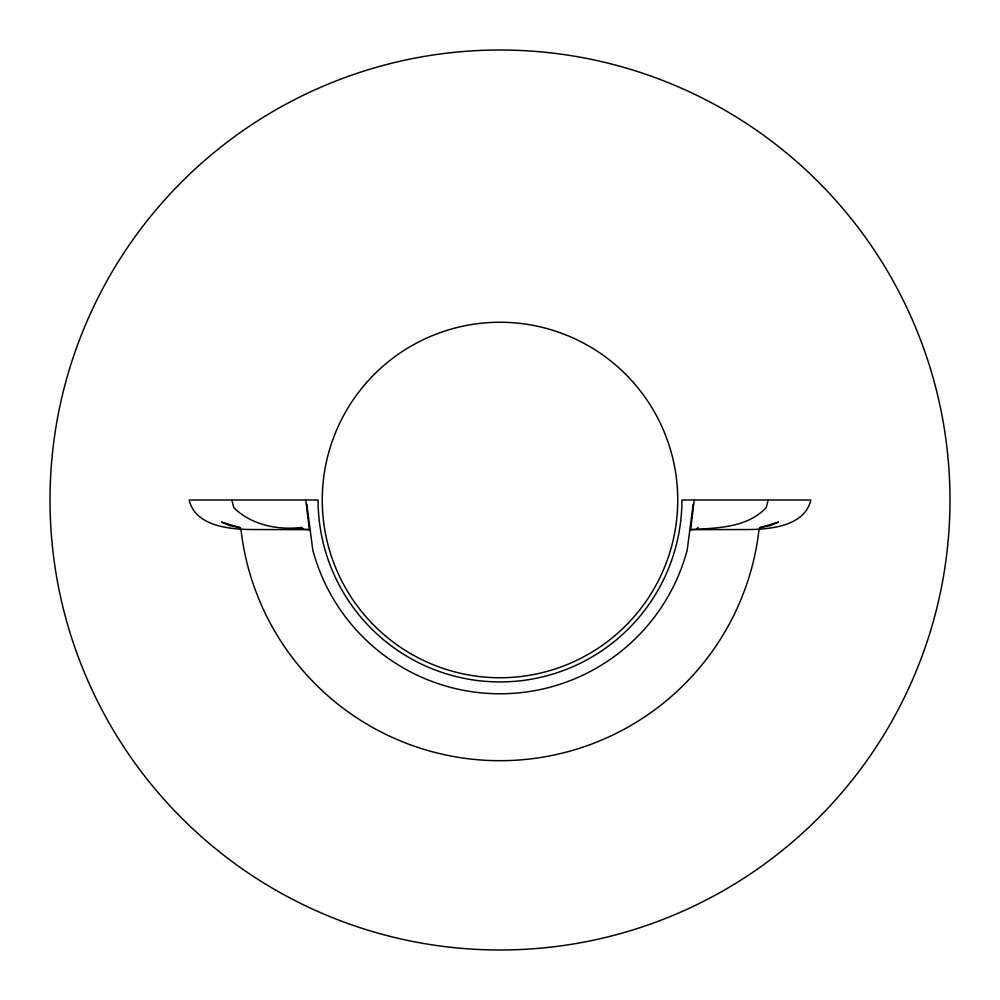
<?xml version="1.0" encoding="UTF-8"?>
<svg xmlns="http://www.w3.org/2000/svg" width="1000" height="1000" viewBox="0 0 1000 1000"><rect width="100%" height="100%" fill="white"/><g stroke="black" fill="none" stroke-linecap="round" stroke-linejoin="round"><path stroke-width="1.5" d="M305.775 500L309.35 529.625C289.875 529.612 270.4 529.575 250.925 529.525C228.637 529.25 195.225 525.913 189.125 500L318.075 500A181.925 181.925 0 0 0 500 681.925A181.925 181.925 0 0 0 681.925 500L810.875 500C804.675 526.1 771.025 529.288 748.575 529.55C729.275 529.55 709.963 529.625 690.65 529.625L694.225 500M693.2 504.375L687.175 550.15A193.775 193.775 0 0 1 312.825 550.15L306.8 504.375M768.25 500L766.175 507.663C747.087 527.938 716.712 528.075 690.65 529.625M696.612 529.288L698.062 527.312M231.75 500L233.825 507.663C250.863 524.85 278.425 530.588 301.938 527.312L303.387 529.288L309.35 529.625M292.362 528.75L303.387 529.288M759.038 529.388A260.7 260.7 0 0 1 240.963 529.388M778.413 522.125L770.275 525.65L759.513 527.762L778.413 522.125M221.713 522.137L229.713 525.65L240.487 527.725L221.713 522.137M411.125 653.938A177.75 177.75 0 0 0 677.75 500A177.75 177.75 0 0 0 411.125 346.062A177.75 177.75 0 0 0 411.125 653.938M275 889.712A450 450 0 0 0 950 500A450 450 0 0 0 275 110.288A450 450 0 0 0 275 889.712"/></g></svg>
